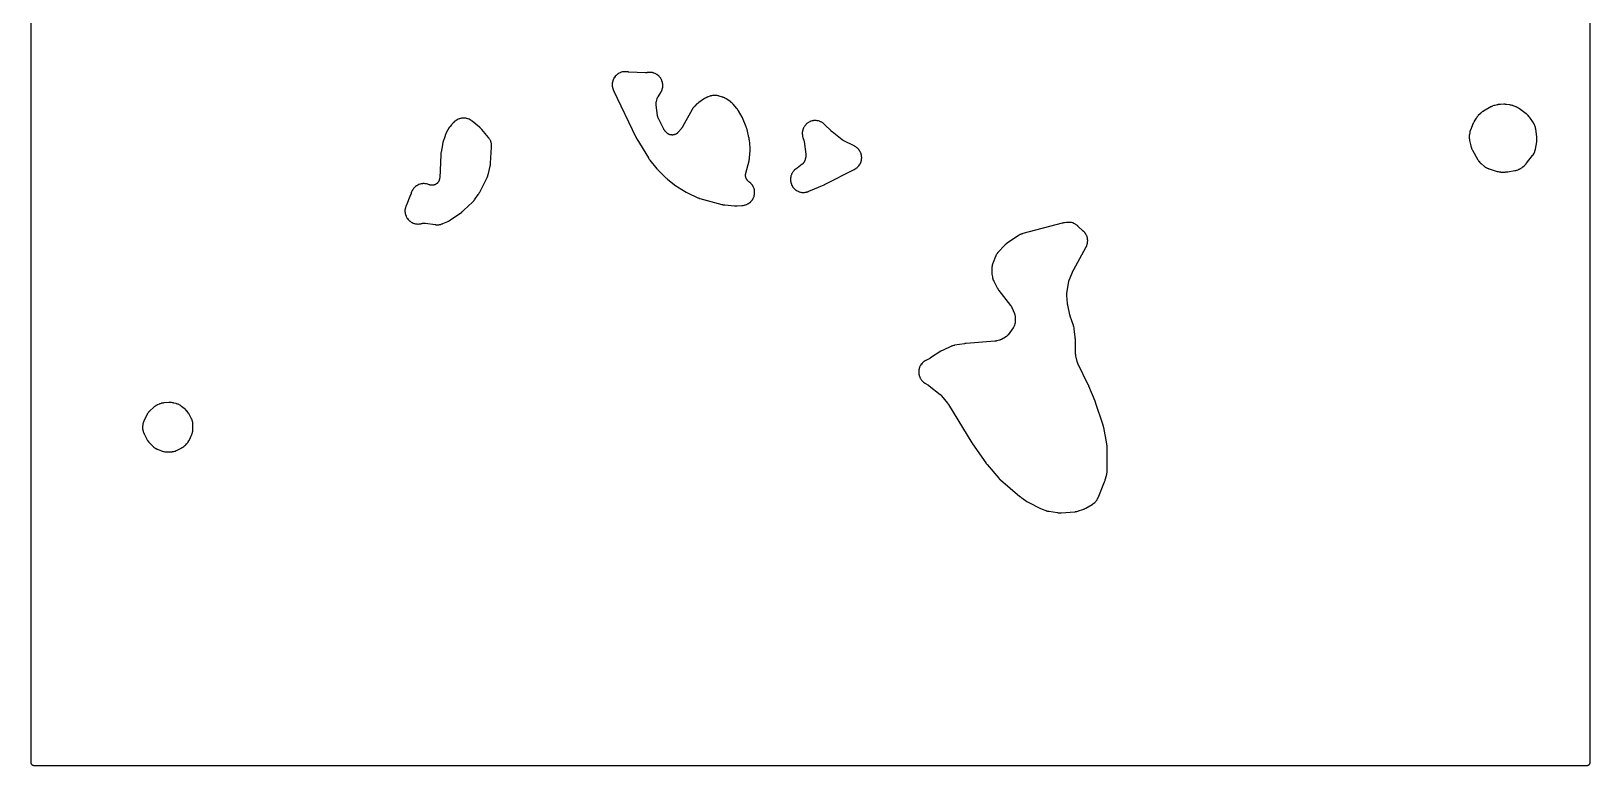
# Model space of a CAD drawing. Header units: millimetres. Extents: x 0 to 300, y 0 to 300.
# Drawn here: x -0.1 to 300, y -0.1 to 141.2 of the extents above; entities that cross this region are included whole.
import ezdxf

# ---------------------------------------------------------------- set-up
doc = ezdxf.new("R2010")
doc.units = ezdxf.units.MM
doc.layers.add('CUT', color=7, linetype='CONTINUOUS')

msp = doc.modelspace()

# ---------------------------------------------------------------- linework, layer by layer
at = {"layer": 'CUT'}
msp.add_lwpolyline([(300.012, 298.5625), (300.012, 1.4375), (300.012, 0.5522), (300.0084, 0.4788), (299.9998, 0.4206), (299.9855, 0.3635), (299.9657, 0.3082), (299.9405, 0.255), (299.9103, 0.2046), (299.8753, 0.1573), (299.8358, 0.1137), (299.7922, 0.0743), (299.745, 0.0392), (299.6945, 0.009), (299.6414, -0.0162), (299.586, -0.036), (299.5289, -0.0503), (299.4708, -0.0589), (299.3973, -0.0625), (298.512, -0.0625), (1.4375, -0.0625), (0.5522, -0.0625), (0.4788, -0.0589), (0.4206, -0.0503), (0.3635, -0.036), (0.3082, -0.0162), (0.255, 0.009), (0.2046, 0.0392), (0.1573, 0.0743), (0.1137, 0.1137), (0.0743, 0.1573), (0.0392, 0.2046), (0.009, 0.255), (-0.0162, 0.3082), (-0.036, 0.3635), (-0.0503, 0.4206), (-0.0589, 0.4788), (-0.0625, 0.5522), (-0.0625, 1.4375), (-0.0625, 298.5625)], dxfattribs=at)
for points in [[(111.8014, 130.962), (111.8016, 130.9028), (111.8114, 130.716), (111.8175, 130.6571), (111.8457, 130.4721), (111.8575, 130.4141), (111.9038, 130.2328), (111.9213, 130.1762), (111.9861, 129.9979), (111.9969, 129.9704), (112.0194, 129.9171), (112.0253, 129.9035), (112.0648, 129.8158), (112.071, 129.8024), (116.3788, 120.828), (116.3853, 120.8148), (116.4288, 120.7297), (116.4357, 120.7166), (116.4929, 120.6111), (116.5, 120.5982), (116.5476, 120.5153), (116.5551, 120.5027), (118.7778, 116.8414), (118.7887, 116.8242), (118.8609, 116.7138), (118.8723, 116.697), (118.9676, 116.5616), (118.9796, 116.5452), (119.0592, 116.4399), (119.0717, 116.4239), (120.4041, 114.7796), (120.4142, 114.7675), (120.4806, 114.6899), (120.491, 114.678), (120.5768, 114.5828), (120.5875, 114.5712), (120.6578, 114.4972), (120.6688, 114.4859), (122.1233, 113.0327), (122.1371, 113.0193), (122.2281, 112.934), (122.2423, 112.9211), (122.3598, 112.8179), (122.3744, 112.8054), (122.4707, 112.7261), (122.4857, 112.7142), (124.0449, 111.5115), (124.0572, 111.5022), (124.1376, 111.4434), (124.1501, 111.4345), (124.2529, 111.3633), (124.2657, 111.3547), (124.349, 111.3), (124.3619, 111.2918), (126.0228, 110.2625), (126.038, 110.2534), (126.1378, 110.1956), (126.1533, 110.1869), (126.2806, 110.1181), (126.2963, 110.1099), (126.3994, 110.058), (126.4153, 110.0503), (128.1716, 109.231), (128.1835, 109.2257), (128.2608, 109.1916), (128.2727, 109.1865), (128.3197, 109.1671), (128.3439, 109.1576), (128.5025, 109.0997), (128.5271, 109.0914), (128.5756, 109.076), (128.588, 109.0722), (128.6691, 109.0485), (128.6816, 109.045), (132.9177, 107.9038), (132.9315, 107.9002), (133.0213, 107.8783), (133.0351, 107.8751), (133.0894, 107.8632), (133.1173, 107.8578), (133.2995, 107.8268), (133.3276, 107.8227), (133.3828, 107.816), (133.3969, 107.8145), (133.4889, 107.8055), (133.503, 107.8043), (135.368, 107.6669), (135.3866, 107.6658), (135.5075, 107.6607), (135.5261, 107.6602), (135.678, 107.6584), (135.6966, 107.6585), (135.8176, 107.6609), (135.8362, 107.6615), (136.7833, 107.7095), (136.7979, 107.7104), (136.8931, 107.7176), (136.9077, 107.7189), (136.9647, 107.7246), (136.9939, 107.7282), (137.18, 107.756), (137.2375, 107.7676), (137.4175, 107.8128), (137.4737, 107.8299), (137.6484, 107.8926), (137.7026, 107.915), (137.8704, 107.9945), (137.9221, 108.0221), (138.0813, 108.1176), (138.1301, 108.1502), (138.2792, 108.2607), (138.3246, 108.2979), (138.4622, 108.4225), (138.5038, 108.464), (138.6285, 108.6014), (138.6658, 108.6468), (138.7765, 108.7957), (138.8092, 108.8445), (138.9048, 109.0035), (138.9326, 109.0553), (139.0122, 109.2229), (139.0348, 109.2771), (139.0977, 109.4517), (139.1148, 109.5079), (139.1603, 109.6878), (139.1719, 109.7454), (139.1996, 109.9289), (139.2055, 109.9873), (139.2152, 110.1726), (139.2154, 110.2313), (139.2068, 110.4167), (139.2013, 110.4752), (139.1747, 110.6589), (139.1634, 110.7165), (139.119, 110.8967), (139.1022, 110.9529), (139.0403, 111.1279), (139.0181, 111.1823), (138.9395, 111.3504), (138.912, 111.4023), (138.8173, 111.5619), (138.785, 111.6109), (138.6751, 111.7605), (138.6381, 111.8061), (138.5142, 111.9442), (138.4729, 111.986), (138.3361, 112.1113), (138.2909, 112.1488), (138.13, 112.2696), (138.1287, 112.2706), (138.0471, 112.3315), (137.9809, 112.386), (137.9393, 112.4237), (137.8791, 112.4837), (137.841, 112.5255), (137.7868, 112.5909), (137.7527, 112.6361), (137.7049, 112.7063), (137.6753, 112.7545), (137.6343, 112.8289), (137.6094, 112.8797), (137.5756, 112.9577), (137.5555, 113.0106), (137.5292, 113.0914), (137.5143, 113.1459), (137.4957, 113.2288), (137.486, 113.2846), (137.4753, 113.3689), (137.4709, 113.4253), (137.4682, 113.5102), (137.4691, 113.5667), (137.4745, 113.6515), (137.4807, 113.7078), (137.4941, 113.7917), (137.5099, 113.8679), (137.5195, 113.9093), (138.1367, 116.3057), (138.1399, 116.3187), (138.1598, 116.4039), (138.1627, 116.4171), (138.1735, 116.4685), (138.1785, 116.495), (138.2067, 116.6676), (138.2105, 116.6943), (138.2167, 116.7465), (138.2181, 116.7599), (138.2264, 116.847), (138.2275, 116.8604), (138.332, 118.2976), (138.3327, 118.3086), (138.3369, 118.3858), (138.3374, 118.3973), (138.3391, 118.4479), (138.3395, 118.4723), (138.3386, 118.6244), (138.338, 118.6479), (138.3362, 118.6886), (138.3356, 118.6996), (138.3308, 118.7759), (138.3299, 118.7882), (138.1994, 120.3377), (138.1984, 120.3486), (138.1907, 120.4238), (138.1895, 120.435), (138.1835, 120.4843), (138.1801, 120.508), (138.1563, 120.6551), (138.1522, 120.6777), (138.1443, 120.7168), (138.142, 120.7274), (138.1259, 120.8005), (138.1232, 120.8123), (137.7587, 122.3187), (137.7535, 122.3386), (137.7178, 122.4668), (137.712, 122.4865), (137.6617, 122.6458), (137.6552, 122.6652), (137.6108, 122.7908), (137.6037, 122.81), (137.0371, 124.2531), (137.033, 124.2633), (137.0036, 124.3345), (136.9991, 124.3451), (136.9789, 124.3914), (136.9687, 124.4135), (136.9024, 124.5499), (136.8917, 124.5708), (136.8726, 124.6066), (136.8673, 124.6163), (136.8301, 124.6828), (136.824, 124.6935), (136.1224, 125.8905), (136.1151, 125.9026), (136.067, 125.9804), (136.0595, 125.9923), (136.0295, 126.0384), (136.0136, 126.0616), (135.9067, 126.21), (135.8898, 126.2324), (135.8556, 126.2755), (135.8467, 126.2864), (135.7882, 126.3567), (135.779, 126.3674), (135.0544, 127.1971), (135.0426, 127.2102), (134.9648, 127.2941), (134.9527, 127.3069), (134.9045, 127.3559), (134.8791, 127.3803), (134.7094, 127.5338), (134.6826, 127.5567), (134.6291, 127.5997), (134.6152, 127.6105), (134.5238, 127.6796), (134.5096, 127.69), (133.8745, 128.1415), (133.8617, 128.1503), (133.7778, 128.2068), (133.7647, 128.2153), (133.7135, 128.2479), (133.6868, 128.2639), (133.5132, 128.3619), (133.4575, 128.3897), (133.2747, 128.4693), (133.2459, 128.4809), (133.189, 128.5022), (133.1744, 128.5075), (133.0788, 128.5405), (133.064, 128.5454), (132.3933, 128.7579), (132.379, 128.7622), (132.2858, 128.7892), (132.2715, 128.7932), (132.2151, 128.808), (132.1861, 128.8149), (131.9989, 128.8542), (131.9399, 128.8636), (131.7524, 128.8839), (131.6928, 128.8874), (131.5015, 128.8889), (131.4717, 128.8884), (131.4135, 128.886), (131.3986, 128.8852), (131.3018, 128.8788), (131.2869, 128.8776), (131.2821, 128.8772), (131.2696, 128.8759), (131.1884, 128.8667), (131.1759, 128.8652), (131.1272, 128.8587), (131.1024, 128.8548), (130.9437, 128.8268), (130.8946, 128.8159), (130.7388, 128.7747), (130.7146, 128.7677), (130.6677, 128.7532), (130.6557, 128.7493), (130.5782, 128.7235), (130.5663, 128.7194), (130.2452, 128.6048), (130.2333, 128.6004), (130.1563, 128.5711), (130.1445, 128.5665), (130.0986, 128.5479), (130.0753, 128.5379), (129.9274, 128.4706), (129.8822, 128.4476), (129.7405, 128.3681), (129.7187, 128.3552), (129.6766, 128.3291), (129.6659, 128.3224), (129.5967, 128.2776), (129.5862, 128.2706), (128.4705, 127.5135), (128.4598, 127.5061), (128.3909, 127.4571), (128.3804, 127.4495), (128.3396, 127.4192), (128.3191, 127.4032), (128.188, 127.2965), (128.1681, 127.2797), (128.1301, 127.2459), (128.1205, 127.2372), (128.0585, 127.1797), (128.0491, 127.1708), (127.693, 126.8257), (127.6826, 126.8154), (127.616, 126.7477), (127.6059, 126.7371), (127.5669, 126.6955), (127.5474, 126.6736), (127.4262, 126.5308), (127.3906, 126.4844), (127.2838, 126.3305), (127.2678, 126.306), (127.2375, 126.2576), (127.23, 126.2451), (127.1817, 126.1633), (127.1744, 126.1506), (125.3084, 122.8052), (125.3035, 122.7965), (125.2953, 122.7822), (125.2748, 122.7482), (125.2388, 122.6913), (125.2225, 122.6664), (125.2207, 122.6638), (125.2036, 122.6395), (125.164, 122.5851), (125.1399, 122.5536), (125.1295, 122.5407), (125.1233, 122.533), (124.5685, 121.8542), (124.5623, 121.8468), (124.5568, 121.8402), (124.5202, 121.799), (124.4652, 121.7409), (124.3997, 121.6782), (124.3541, 121.6388), (124.2826, 121.583), (124.2171, 121.5371), (124.1711, 121.5068), (124.1638, 121.5023), (124.1555, 121.4973), (124.1335, 121.4841), (124.0963, 121.463), (124.0273, 121.426), (123.9501, 121.3892), (123.8976, 121.3671), (123.8172, 121.3378), (123.7628, 121.3208), (123.6801, 121.2993), (123.6243, 121.2876), (123.5399, 121.274), (123.4833, 121.2676), (123.398, 121.2621), (123.341, 121.2611), (123.2555, 121.2637), (123.1988, 121.2682), (123.1139, 121.2789), (123.0578, 121.2887), (122.9743, 121.3074), (122.9194, 121.3225), (122.8381, 121.3491), (122.7849, 121.3693), (122.7065, 121.4035), (122.6554, 121.4287), (122.5806, 121.4701), (122.5322, 121.5001), (122.4616, 121.5484), (122.4162, 121.5828), (122.3506, 121.6377), (122.2929, 121.6907), (122.2621, 121.7204), (122.0487, 121.9363), (122.0405, 121.9447), (122.027, 121.9588), (121.9952, 121.9936), (121.9548, 122.0402), (121.9038, 122.1048), (121.8556, 122.1719), (121.8107, 122.241), (121.7795, 122.2941), (121.7567, 122.3354), (121.7477, 122.3527), (121.7423, 122.3632), (120.6973, 124.4432), (120.6918, 124.4545), (120.6826, 124.4733), (120.6619, 124.5193), (120.6365, 124.5802), (120.6065, 124.6632), (120.5806, 124.7477), (120.5589, 124.8333), (120.5459, 124.8979), (120.5373, 124.9476), (120.5343, 124.9683), (120.5326, 124.9808), (120.2594, 127.0831), (120.258, 127.0945), (120.2561, 127.1106), (120.2516, 127.1623), (120.2474, 127.233), (120.2463, 127.3137), (120.2479, 127.3674), (120.2541, 127.4478), (120.2605, 127.5012), (120.2738, 127.5807), (120.2886, 127.65), (120.3009, 127.7004), (120.3052, 127.7161), (120.3083, 127.7272), (120.4449, 128.201), (120.4479, 128.2111), (120.4529, 128.2277), (120.4659, 128.2676), (120.4842, 128.3193), (120.5113, 128.3874), (120.5414, 128.4545), (120.574, 128.5202), (120.6004, 128.5683), (120.6214, 128.6045), (120.6304, 128.6194), (120.636, 128.6283), (121.1342, 129.4229), (121.142, 129.4355), (121.191, 129.5183), (121.1984, 129.5311), (121.2267, 129.5815), (121.2405, 129.6077), (121.3249, 129.7775), (121.3486, 129.8317), (121.415, 130.0066), (121.4333, 130.0629), (121.4821, 130.2435), (121.4947, 130.3013), (121.5255, 130.4859), (121.5324, 130.5446), (121.5449, 130.7313), (121.5459, 130.7905), (121.5399, 130.9775), (121.5351, 131.0364), (121.5107, 131.2219), (121.5002, 131.2802), (121.4576, 131.4623), (121.4414, 131.5192), (121.3811, 131.6963), (121.3593, 131.7514), (121.2819, 131.9217), (121.2548, 131.9743), (121.161, 132.1361), (121.1288, 132.1858), (121.0195, 132.3376), (120.9826, 132.3839), (120.8589, 132.5242), (120.8176, 132.5666), (120.6807, 132.6941), (120.6354, 132.7322), (120.4866, 132.8456), (120.4378, 132.8791), (120.2785, 132.9772), (120.2267, 133.0057), (120.0585, 133.0877), (120.0041, 133.111), (119.8287, 133.176), (119.7723, 133.1938), (119.5913, 133.2412), (119.5334, 133.2533), (119.3486, 133.2827), (119.2898, 133.2891), (119.103, 133.3001), (119.0438, 133.3006), (118.8543, 133.2931), (118.8248, 133.2912), (118.7672, 133.286), (118.7525, 133.2845), (118.6569, 133.2736), (118.6423, 133.2717), (118.5169, 133.2543), (118.5068, 133.2529), (118.4899, 133.2508), (118.4493, 133.2465), (118.3803, 133.2409), (118.3497, 133.2389), (118.3465, 133.2387), (118.3158, 133.2378), (118.2466, 133.2369), (118.2058, 133.2372), (118.1888, 133.2378), (118.1786, 133.2381), (114.9791, 133.3764), (114.9668, 133.377), (114.9463, 133.3782), (114.8971, 133.3823), (114.814, 133.3916), (114.7773, 133.3965), (114.7406, 133.4022), (114.7259, 133.4043), (114.6305, 133.4166), (114.6158, 133.4183), (114.5583, 133.4243), (114.5288, 133.4266), (114.3393, 133.4369), (114.2801, 133.4372), (114.0932, 133.4288), (114.0343, 133.4233), (113.8491, 133.3966), (113.791, 133.3853), (113.6093, 133.3405), (113.5526, 133.3235), (113.3762, 133.261), (113.3214, 133.2385), (113.1521, 133.1589), (113.0998, 133.1311), (112.9391, 133.0352), (112.8898, 133.0024), (112.7394, 132.8912), (112.6936, 132.8537), (112.5548, 132.7282), (112.5129, 132.6863), (112.3872, 132.5477), (112.3496, 132.502), (112.2381, 132.3517), (112.2053, 132.3025), (112.1092, 132.1419), (112.0813, 132.0897), (112.0015, 131.9204), (111.9789, 131.8657), (111.9161, 131.6894), (111.8991, 131.6327), (111.854, 131.4511), (111.8426, 131.3931), (111.8156, 131.2079), (111.81, 131.149)], [(276.7852, 120.9365), (276.7839, 120.8774), (276.7889, 120.6907), (276.7934, 120.6318), (276.8171, 120.4439), (276.8215, 120.4147), (276.8316, 120.3579), (276.8343, 120.3434), (276.8533, 120.2493), (276.8564, 120.2348), (277.104, 119.1483), (277.1074, 119.1342), (277.1305, 119.0428), (277.1342, 119.0288), (277.1495, 118.9742), (277.158, 118.9465), (277.2166, 118.77), (277.2375, 118.7159), (277.3129, 118.546), (277.3253, 118.5198), (277.3507, 118.4692), (277.3574, 118.4563), (277.4017, 118.3731), (277.4087, 118.3604), (278.4555, 116.5069), (278.4627, 116.4946), (278.5102, 116.415), (278.5176, 116.4028), (278.5473, 116.3556), (278.5631, 116.3318), (278.6678, 116.1819), (278.7026, 116.1367), (278.8194, 115.9992), (278.8584, 115.9575), (278.9895, 115.8301), (279.0105, 115.8107), (279.0522, 115.7738), (279.063, 115.7644), (279.134, 115.7047), (279.145, 115.6956), (279.7265, 115.229), (279.7377, 115.2203), (279.8109, 115.1643), (279.8223, 115.1559), (279.8671, 115.1233), (279.8904, 115.1071), (280.0423, 115.0073), (280.0911, 114.9784), (280.2495, 114.8945), (280.3008, 114.8704), (280.4688, 114.8008), (280.4952, 114.7906), (280.5473, 114.7719), (280.5607, 114.7672), (280.6482, 114.7381), (280.6617, 114.7338), (282.1645, 114.2722), (282.1789, 114.268), (282.2727, 114.2417), (282.2871, 114.2379), (282.3439, 114.2235), (282.3731, 114.2169), (282.5614, 114.1791), (282.6207, 114.1702), (282.8118, 114.1514), (282.8417, 114.1492), (282.9001, 114.1464), (282.9151, 114.1459), (283.0125, 114.1436), (283.0275, 114.1434), (283.7317, 114.1447), (283.7441, 114.1448), (283.825, 114.1467), (283.8374, 114.1471), (283.886, 114.1492), (283.9109, 114.1508), (284.072, 114.1644), (284.0967, 114.1671), (284.145, 114.1732), (284.1573, 114.1749), (284.2373, 114.1867), (284.2496, 114.1887), (285.5852, 114.4147), (285.5991, 114.4173), (285.6894, 114.4347), (285.7033, 114.4376), (285.7573, 114.4494), (285.7848, 114.4561), (285.96, 114.5031), (286.0139, 114.5203), (286.1838, 114.5836), (286.2101, 114.5941), (286.261, 114.6158), (286.2739, 114.6215), (286.3576, 114.6596), (286.3704, 114.6656), (286.4859, 114.7215), (286.4976, 114.7273), (286.5729, 114.7657), (286.5844, 114.7718), (286.6291, 114.7959), (286.6518, 114.8087), (286.795, 114.8941), (286.8385, 114.9226), (286.9738, 115.02), (286.9945, 115.0357), (287.0344, 115.0672), (287.0446, 115.0753), (287.1098, 115.1291), (287.1198, 115.1374), (287.427, 115.402), (287.4378, 115.4115), (287.5076, 115.4746), (287.5182, 115.4844), (287.5592, 115.5233), (287.5797, 115.5437), (287.7097, 115.6795), (287.7292, 115.7009), (287.7662, 115.7436), (287.7756, 115.7546), (287.8355, 115.827), (287.8446, 115.8383), (288.9964, 117.301), (289.0054, 117.3128), (289.0633, 117.3901), (289.072, 117.4021), (289.1057, 117.4495), (289.1223, 117.4741), (289.2247, 117.6347), (289.2542, 117.6864), (289.3391, 117.854), (289.3633, 117.9083), (289.4312, 118.0835), (289.4499, 118.1399), (289.5008, 118.3235), (289.5081, 118.3524), (289.5208, 118.409), (289.5239, 118.4235), (289.5427, 118.5183), (289.5454, 118.5329), (289.7955, 119.9768), (289.7979, 119.9919), (289.8124, 120.0907), (289.8145, 120.106), (289.8217, 120.1655), (289.8246, 120.1961), (289.8382, 120.3926), (289.8393, 120.454), (289.8327, 120.6508), (289.8309, 120.6815), (289.8258, 120.7413), (289.8243, 120.7566), (289.8133, 120.8558), (289.8114, 120.8711), (289.599, 122.4249), (289.597, 122.4388), (289.5826, 122.5283), (289.5802, 122.5421), (289.5703, 122.5957), (289.5646, 122.623), (289.524, 122.7973), (289.5088, 122.851), (289.453, 123.0185), (289.4329, 123.0705), (289.3617, 123.232), (289.3368, 123.282), (289.2498, 123.4384), (289.2356, 123.4624), (289.2069, 123.5088), (289.1994, 123.5206), (289.1498, 123.5965), (289.1421, 123.6081), (288.4337, 124.6409), (288.4243, 124.6543), (288.3619, 124.7402), (288.3521, 124.7533), (288.3132, 124.8038), (288.2926, 124.8292), (288.1561, 124.9879), (288.1108, 125.0351), (287.9579, 125.1781), (287.9334, 125.1997), (287.8845, 125.2407), (287.8718, 125.251), (287.7886, 125.3169), (287.7756, 125.3269), (286.4616, 126.3109), (286.4503, 126.3191), (286.3764, 126.3719), (286.3649, 126.3798), (286.3197, 126.4105), (286.2962, 126.4256), (286.1434, 126.5192), (286.0945, 126.5462), (285.9336, 126.6251), (285.9083, 126.6368), (285.8582, 126.6586), (285.8453, 126.664), (285.7612, 126.6983), (285.7481, 126.7034), (285.2919, 126.8768), (285.2759, 126.8826), (285.1716, 126.9189), (285.1555, 126.9242), (285.0922, 126.9442), (285.0596, 126.9536), (284.8457, 127.0082), (284.8126, 127.0156), (284.7475, 127.0284), (284.7308, 127.0314), (284.6218, 127.0495), (284.605, 127.0521), (283.9809, 127.1378), (283.9697, 127.1393), (283.8915, 127.1485), (283.8799, 127.1498), (283.8285, 127.1549), (283.8037, 127.1568), (283.6489, 127.1656), (283.625, 127.1665), (283.5835, 127.1672), (283.5722, 127.1672), (283.4943, 127.1671), (283.4818, 127.1669), (282.8187, 127.1518), (282.8028, 127.1512), (282.7005, 127.1462), (282.6848, 127.1452), (282.6233, 127.1405), (282.592, 127.1373), (282.3887, 127.1111), (282.3575, 127.1063), (282.2969, 127.0952), (282.2815, 127.0921), (282.1811, 127.0711), (282.1657, 127.0676), (281.7178, 126.9611), (281.7041, 126.9577), (281.6156, 126.9345), (281.6021, 126.9307), (281.5492, 126.9155), (281.5224, 126.9071), (281.3515, 126.8491), (281.2991, 126.8286), (281.1345, 126.7548), (281.1091, 126.7427), (281.06, 126.7179), (281.0475, 126.7114), (280.9669, 126.6682), (280.9546, 126.6615), (279.543, 125.8628), (279.5306, 125.8556), (279.4507, 125.8078), (279.4384, 125.8003), (279.3911, 125.7704), (279.3673, 125.7546), (279.2168, 125.6493), (279.1715, 125.6143), (279.0317, 125.4951), (279.0104, 125.476), (278.9696, 125.4378), (278.9592, 125.4278), (278.8929, 125.3625), (278.8828, 125.3523), (278.5366, 124.9948), (278.5259, 124.9835), (278.4575, 124.9091), (278.4471, 124.8975), (278.4072, 124.8518), (278.3874, 124.8278), (278.2626, 124.669), (278.2441, 124.644), (278.2091, 124.5944), (278.2003, 124.5816), (278.1443, 124.4975), (278.1358, 124.4845), (277.7644, 123.8947), (277.7576, 123.8837), (277.7145, 123.8118), (277.708, 123.8007), (277.683, 123.757), (277.6707, 123.7343), (277.5939, 123.5854), (277.5826, 123.5623), (277.5615, 123.5165), (277.5562, 123.5048), (277.5227, 123.428), (277.5176, 123.4161), (277.0761, 122.3424), (277.0701, 122.327), (277.032, 122.2268), (277.0264, 122.2113), (277.0052, 122.1504), (276.9952, 122.119), (276.936, 121.913), (276.9277, 121.881), (276.9133, 121.8182), (276.9099, 121.8021), (276.8888, 121.6969), (276.8858, 121.6807), (276.8267, 121.3363), (276.8244, 121.3217), (276.8105, 121.2267), (276.8085, 121.2121), (276.8015, 121.1548), (276.7987, 121.1254)], [(71.901, 106.5772), (71.9031, 106.5194), (71.9184, 106.3373), (71.926, 106.28), (71.9588, 106.1003), (71.9719, 106.044), (72.0218, 105.8682), (72.0403, 105.8134), (72.1069, 105.6433), (72.1305, 105.5905), (72.2132, 105.4276), (72.2418, 105.3773), (72.3397, 105.2231), (72.373, 105.1759), (72.4854, 105.0317), (72.5231, 104.9879), (72.6488, 104.8553), (72.6905, 104.8153), (72.8284, 104.6954), (72.8737, 104.6596), (73.0225, 104.5535), (73.0711, 104.5222), (73.2294, 104.4309), (73.2808, 104.4045), (73.4471, 104.3289), (73.5008, 104.3075), (73.6737, 104.2482), (73.7292, 104.2321), (73.9069, 104.1897), (73.9637, 104.1791), (74.1447, 104.154), (74.2023, 104.1488), (74.3849, 104.1413), (74.4427, 104.1416), (74.6251, 104.1517), (74.6826, 104.1577), (74.8658, 104.1856), (74.8942, 104.1906), (74.9495, 104.2018), (74.9637, 104.2049), (75.0553, 104.2257), (75.0693, 104.2291), (75.2181, 104.2667), (75.2288, 104.2693), (75.2382, 104.2716), (75.2994, 104.2841), (75.3889, 104.2991), (75.4912, 104.3102), (75.5595, 104.3138), (75.6624, 104.3132), (75.7529, 104.3075), (75.8151, 104.3014), (75.8247, 104.3002), (75.8356, 104.2987), (77.7394, 104.0219), (77.7532, 104.0201), (77.8432, 104.0091), (77.857, 104.0076), (77.9112, 104.0023), (77.939, 104.0002), (78.1174, 103.991), (78.1732, 103.9907), (78.3492, 103.9981), (78.4048, 104.003), (78.5794, 104.0266), (78.6342, 104.0366), (78.8059, 104.0763), (78.8596, 104.0914), (79.0292, 104.1476), (79.0554, 104.157), (79.1062, 104.1766), (79.1192, 104.1817), (79.203, 104.2161), (79.2158, 104.2216), (80.1273, 104.6212), (80.141, 104.6274), (80.2294, 104.6689), (80.2429, 104.6754), (80.2954, 104.7016), (80.3219, 104.7157), (80.4919, 104.8115), (80.5177, 104.8269), (80.5673, 104.8583), (80.5799, 104.8665), (80.6611, 104.9206), (80.6735, 104.9291), (82.8338, 106.4504), (82.8512, 106.463), (82.9623, 106.5474), (82.9792, 106.5607), (83.1147, 106.6714), (83.1311, 106.6853), (83.2359, 106.7774), (83.2517, 106.7919), (84.89, 108.3385), (84.9, 108.3483), (84.9646, 108.4122), (84.9745, 108.4221), (85.0124, 108.4614), (85.0313, 108.482), (85.1513, 108.6185), (85.1692, 108.6399), (85.2033, 108.6826), (85.2119, 108.6936), (85.267, 108.7659), (85.2754, 108.7772), (86.0238, 109.8087), (86.0308, 109.8185), (86.0756, 109.883), (86.0824, 109.893), (86.1086, 109.9323), (86.1215, 109.9527), (86.2032, 110.0868), (86.2154, 110.1077), (86.2383, 110.149), (86.2441, 110.1596), (86.2808, 110.229), (86.2863, 110.2398), (87.6614, 112.9702), (87.6688, 112.9853), (87.7153, 113.0845), (87.7222, 113.0998), (87.7484, 113.1601), (87.761, 113.1914), (87.8369, 113.3966), (87.8477, 113.4286), (87.867, 113.4914), (87.8717, 113.5076), (87.9009, 113.6131), (87.9052, 113.6294), (88.3123, 115.2796), (88.3154, 115.293), (88.3349, 115.3806), (88.3377, 115.3941), (88.3482, 115.447), (88.353, 115.4742), (88.3797, 115.6515), (88.3832, 115.6789), (88.3888, 115.7325), (88.3901, 115.7463), (88.3973, 115.8357), (88.3983, 115.8495), (88.5769, 118.936), (88.5775, 118.9499), (88.5807, 119.0406), (88.581, 119.0545), (88.5816, 119.1091), (88.5813, 119.137), (88.575, 119.3158), (88.5704, 119.3714), (88.5478, 119.5464), (88.5381, 119.6014), (88.4994, 119.7735), (88.4846, 119.8274), (88.43, 119.9952), (88.4103, 120.0474), (88.3404, 120.2094), (88.3159, 120.2596), (88.2312, 120.4144), (88.2022, 120.4621), (88.1021, 120.6104), (88.086, 120.6331), (88.0534, 120.6769), (88.045, 120.688), (87.9891, 120.7594), (87.9804, 120.7703), (86.7198, 122.3083), (86.7101, 122.3198), (86.6463, 122.3938), (86.6364, 122.405), (86.597, 122.4485), (86.5762, 122.4702), (86.438, 122.6081), (86.4162, 122.6287), (86.3727, 122.668), (86.3614, 122.6779), (86.2873, 122.7415), (86.2757, 122.7511), (84.828, 123.9311), (84.8166, 123.9402), (84.7413, 123.9986), (84.7296, 124.0074), (84.6835, 124.0413), (84.6595, 124.0581), (84.5031, 124.162), (84.4527, 124.192), (84.2891, 124.279), (84.2361, 124.3039), (84.0648, 124.3745), (84.0096, 124.3941), (83.8323, 124.4476), (83.7754, 124.4618), (83.5937, 124.4977), (83.5358, 124.5063), (83.3514, 124.5244), (83.2929, 124.5272), (83.1076, 124.5272), (83.0491, 124.5244), (82.8647, 124.5063), (82.8068, 124.4977), (82.625, 124.4618), (82.5682, 124.4476), (82.3908, 124.3941), (82.3356, 124.3744), (82.1644, 124.3039), (82.1113, 124.2789), (81.9478, 124.192), (81.8974, 124.162), (81.741, 124.0581), (81.717, 124.0413), (81.6709, 124.0073), (81.6592, 123.9985), (81.5839, 123.9402), (81.5725, 123.931), (81.3675, 123.7639), (81.3553, 123.7538), (81.2771, 123.6865), (81.2652, 123.676), (81.2193, 123.6343), (81.1964, 123.6124), (81.0512, 123.466), (81.0295, 123.4429), (80.9882, 123.3966), (80.9778, 123.3846), (80.9112, 123.3058), (80.9012, 123.2936), (80.5117, 122.8073), (80.5019, 122.7946), (80.4389, 122.7115), (80.4294, 122.6986), (80.3929, 122.6477), (80.3749, 122.6211), (80.2627, 122.4455), (80.2462, 122.418), (80.2154, 122.3635), (80.2076, 122.3494), (80.1588, 122.2573), (80.1514, 122.243), (79.7962, 121.5285), (79.7916, 121.5189), (79.7597, 121.4519), (79.7551, 121.4419), (79.735, 121.3976), (79.7258, 121.376), (79.6707, 121.2407), (79.6626, 121.2196), (79.6493, 121.1828), (79.6457, 121.1728), (79.6219, 121.1034), (79.6182, 121.0922), (79.2193, 119.8511), (79.2135, 119.8322), (79.1783, 119.7089), (79.1732, 119.6898), (79.1342, 119.5337), (79.1297, 119.5145), (79.1027, 119.3891), (79.0989, 119.3698), (78.8454, 117.9716), (78.8422, 117.9518), (78.8232, 117.8226), (78.8206, 117.8026), (78.8022, 117.6399), (78.8003, 117.6198), (78.79, 117.4897), (78.7888, 117.4696), (78.5878, 113.0415), (78.5848, 112.998), (78.5773, 112.9185), (78.565, 112.8322), (78.554, 112.7753), (78.5333, 112.6906), (78.5169, 112.6349), (78.4881, 112.5527), (78.4664, 112.4989), (78.4298, 112.4197), (78.4029, 112.3683), (78.3589, 112.2931), (78.3271, 112.2445), (78.276, 112.1739), (78.2397, 112.1286), (78.182, 112.0633), (78.1415, 112.0217), (78.0778, 111.9623), (78.0335, 111.9248), (77.9643, 111.8718), (77.9165, 111.8388), (77.8425, 111.7928), (77.7918, 111.7646), (77.7137, 111.7259), (77.6605, 111.7027), (77.579, 111.6718), (77.5238, 111.6539), (77.4397, 111.631), (77.383, 111.6185), (77.2971, 111.6038), (77.2395, 111.5969), (77.1525, 111.5906), (77.0945, 111.5892), (77.0074, 111.5914), (76.9495, 111.5957), (76.863, 111.6063), (76.8058, 111.6161), (76.7207, 111.635), (76.6648, 111.6504), (76.5819, 111.6774), (76.5368, 111.6946), (76.5347, 111.6954), (76.3056, 111.7818), (76.25, 111.7997), (76.0672, 111.8489), (76.0088, 111.8616), (75.8223, 111.8923), (75.7629, 111.8991), (75.5744, 111.9111), (75.5146, 111.912), (75.3258, 111.9052), (75.2662, 111.9001), (75.079, 111.8746), (75.0203, 111.8636), (74.8365, 111.8195), (74.7792, 111.8027), (74.6007, 111.7406), (74.5453, 111.7182), (74.3739, 111.6387), (74.321, 111.6108), (74.1584, 111.5146), (74.1085, 111.4817), (73.9563, 111.3698), (73.9099, 111.332), (73.7696, 111.2056), (73.7272, 111.1634), (73.6001, 111.0236), (73.5622, 110.9774), (73.4496, 110.8256), (73.4165, 110.7759), (73.3196, 110.6136), (73.2915, 110.5609), (73.2113, 110.3898), (73.1886, 110.3345), (73.1249, 110.1538), (73.1157, 110.1254), (73.0864, 110.0269), (73.0847, 110.0211), (73.0796, 110.0035), (73.0782, 109.9985), (73.0738, 109.9835), (73.0719, 109.9771), (73.0595, 109.9359), (73.0485, 109.9019), (73.0223, 109.8259), (73.0057, 109.7814), (72.9983, 109.7631), (72.9937, 109.7521), (72.1158, 107.6629), (72.1103, 107.6495), (72.076, 107.562), (72.0709, 107.5485), (72.0516, 107.4955), (72.0423, 107.4681), (71.9873, 107.2912), (71.9728, 107.2352), (71.9356, 107.0563), (71.9266, 106.9992), (71.9068, 106.8176), (71.9033, 106.7599)], [(146.1184, 112.7446), (146.1182, 112.6866), (146.1264, 112.5034), (146.1318, 112.4456), (146.1577, 112.2641), (146.1686, 112.2072), (146.2118, 112.029), (146.2282, 111.9733), (146.2885, 111.8002), (146.3102, 111.7464), (146.3869, 111.5798), (146.4137, 111.5284), (146.5061, 111.37), (146.5377, 111.3214), (146.645, 111.1727), (146.6811, 111.1273), (146.8023, 110.9897), (146.8426, 110.948), (146.9765, 110.8227), (147.0207, 110.7852), (147.166, 110.6734), (147.2137, 110.6403), (147.3691, 110.543), (147.4197, 110.5147), (147.5838, 110.4329), (147.6369, 110.4095), (147.8082, 110.344), (147.8633, 110.3259), (148.0401, 110.2772), (148.0966, 110.2645), (148.2773, 110.233), (148.3349, 110.2259), (148.5177, 110.212), (148.5757, 110.2105), (148.759, 110.2143), (148.8169, 110.2184), (148.9989, 110.2399), (149.0561, 110.2495), (149.2353, 110.2886), (149.2913, 110.3036), (149.4683, 110.3606), (149.4957, 110.3701), (149.5487, 110.39), (149.5622, 110.3953), (149.6496, 110.4306), (149.663, 110.4362), (152.5817, 111.6977), (152.5894, 111.7011), (152.6428, 111.7251), (152.651, 111.7288), (152.7172, 111.7597), (152.7252, 111.7636), (152.7771, 111.7888), (152.7856, 111.793), (158.4053, 114.6306), (158.4182, 114.6373), (158.501, 114.6816), (158.5137, 114.6886), (158.5628, 114.7165), (158.5876, 114.7314), (158.7443, 114.8305), (158.7916, 114.8637), (158.936, 114.9759), (158.98, 115.0135), (159.1129, 115.1391), (159.153, 115.1808), (159.2732, 115.3186), (159.3091, 115.3639), (159.4155, 115.5126), (159.4468, 115.5612), (159.5384, 115.7195), (159.5649, 115.7709), (159.6409, 115.9373), (159.6623, 115.991), (159.7219, 116.1639), (159.738, 116.2194), (159.7807, 116.3972), (159.7914, 116.454), (159.8167, 116.6351), (159.822, 116.6927), (159.8297, 116.8754), (159.8294, 116.9333), (159.8195, 117.1158), (159.8136, 117.1734), (159.7862, 117.3542), (159.7748, 117.4109), (159.7301, 117.5882), (159.7133, 117.6435), (159.6518, 117.8157), (159.6297, 117.8692), (159.5519, 118.0346), (159.5247, 118.0857), (159.4313, 118.2429), (159.3994, 118.2912), (159.2913, 118.4386), (159.2549, 118.4836), (159.1331, 118.62), (159.0925, 118.6612), (158.9582, 118.7852), (158.9138, 118.8223), (158.7681, 118.9328), (158.7204, 118.9655), (158.5626, 119.0628), (158.5376, 119.0774), (158.4882, 119.1047), (158.4754, 119.1115), (158.3921, 119.155), (158.3792, 119.1615), (156.3789, 120.1427), (156.368, 120.1482), (156.35, 120.1573), (156.3074, 120.1804), (156.2362, 120.2214), (156.2051, 120.2403), (156.2019, 120.2423), (156.1716, 120.2623), (156.104, 120.309), (156.0648, 120.3376), (156.0489, 120.35), (156.0393, 120.3574), (154.1346, 121.8717), (154.1251, 121.8793), (154.1031, 121.8973), (154.0938, 121.9051), (154.0824, 121.9147), (154.0731, 121.9226), (154.0516, 121.9411), (154.0424, 121.9492), (154.0263, 121.9635), (154.0172, 121.9716), (153.9962, 121.9908), (153.9873, 121.9991), (153.9764, 122.0092), (153.9676, 122.0176), (153.9471, 122.0373), (153.9384, 122.0458), (152.6889, 123.2818), (152.6785, 123.2919), (152.6099, 123.3565), (152.5992, 123.3664), (152.5571, 123.4042), (152.5351, 123.423), (152.391, 123.5403), (152.3443, 123.5747), (152.1916, 123.6762), (152.1419, 123.7059), (151.9801, 123.7922), (151.9277, 123.817), (151.7584, 123.8872), (151.7039, 123.9068), (151.5286, 123.9604), (151.4724, 123.9746), (151.2928, 124.0111), (151.2355, 124.0198), (151.0532, 124.0387), (150.9953, 124.0419), (150.812, 124.0431), (150.7541, 124.0407), (150.5715, 124.0243), (150.5141, 124.0163), (150.334, 123.9823), (150.2776, 123.9688), (150.1016, 123.9175), (150.0468, 123.8987), (149.8766, 123.8307), (149.8239, 123.8066), (149.661, 123.7225), (149.6109, 123.6935), (149.4569, 123.5941), (149.4097, 123.5603), (149.2661, 123.4465), (149.2224, 123.4084), (149.0904, 123.2812), (149.0506, 123.239), (148.9315, 123.0997), (148.896, 123.0539), (148.7908, 122.9038), (148.7599, 122.8547), (148.6698, 122.6952), (148.6437, 122.6434), (148.5694, 122.4758), (148.5485, 122.4218), (148.4907, 122.2478), (148.475, 122.192), (148.4343, 122.0133), (148.4241, 121.9562), (148.4008, 121.7744), (148.3962, 121.7166), (148.3905, 121.5334), (148.3916, 121.4755), (148.4036, 121.2926), (148.4102, 121.235), (148.4398, 121.0541), (148.4519, 120.9974), (148.4995, 120.8178), (148.5076, 120.79), (148.5248, 120.736), (148.5293, 120.7222), (148.56, 120.6331), (148.5649, 120.6195), (148.6405, 120.4159), (148.6448, 120.4042), (148.6517, 120.3848), (148.667, 120.3376), (148.6908, 120.2569), (148.7006, 120.221), (148.7015, 120.2172), (148.7098, 120.1809), (148.7268, 120.0986), (148.7356, 120.0497), (148.7386, 120.0293), (148.7404, 120.017), (149.0701, 117.5887), (149.0716, 117.5764), (149.0741, 117.5561), (149.0787, 117.5069), (149.083, 117.4425), (149.0846, 117.3561), (149.082, 117.2695), (149.0753, 117.1834), (149.0672, 117.1193), (149.0597, 117.0705), (149.056, 117.0503), (149.0537, 117.0382), (148.965, 116.5873), (148.9547, 116.5417), (148.9339, 116.4587), (148.9065, 116.3695), (148.8851, 116.3111), (148.8486, 116.2252), (148.8214, 116.1693), (148.7761, 116.0876), (148.7432, 116.0349), (148.6897, 115.9583), (148.6516, 115.9093), (148.5904, 115.8387), (148.5474, 115.7938), (148.4793, 115.7299), (148.4139, 115.6747), (148.3775, 115.6455), (147.4127, 114.9126), (147.4039, 114.906), (147.3833, 114.8907), (147.3744, 114.8842), (147.3675, 114.8792), (147.3539, 114.8696), (147.322, 114.8474), (147.3082, 114.8381), (147.2931, 114.828), (147.2873, 114.8241), (147.2064, 114.7687), (147.1827, 114.7516), (147.0346, 114.6394), (146.9901, 114.6022), (146.8554, 114.4779), (146.8147, 114.4365), (146.6926, 114.2997), (146.6561, 114.2547), (146.5477, 114.1067), (146.5158, 114.0583), (146.4222, 113.9006), (146.3951, 113.8494), (146.3172, 113.6834), (146.2951, 113.6297), (146.2336, 113.457), (146.2168, 113.4015), (146.1723, 113.2236), (146.1609, 113.1667), (146.1337, 112.9854), (146.1279, 112.9277)], [(170.8085, 75.6465), (170.8098, 75.5887), (170.8229, 75.4062), (170.8298, 75.3488), (170.8604, 75.1685), (170.8728, 75.1119), (170.9206, 74.9354), (170.9384, 74.8803), (171.003, 74.7092), (171.026, 74.6561), (171.1068, 74.492), (171.1348, 74.4414), (171.231, 74.2858), (171.2638, 74.2381), (171.3745, 74.0925), (171.4117, 74.0482), (171.536, 73.914), (171.5773, 73.8735), (171.7139, 73.7518), (171.7589, 73.7155), (171.9086, 73.6061), (171.9324, 73.5896), (171.9796, 73.5585), (171.9917, 73.5506), (172.0715, 73.5008), (172.0838, 73.4933), (172.5556, 73.2139), (172.5685, 73.2061), (172.5985, 73.1877), (172.6113, 73.1797), (172.6268, 73.1698), (172.6394, 73.1615), (172.6688, 73.1421), (172.6813, 73.1337), (172.7033, 73.1186), (172.7156, 73.1099), (172.7443, 73.0895), (172.7565, 73.0807), (172.7713, 73.0698), (172.7834, 73.0607), (172.8114, 73.0394), (172.8233, 73.0301), (174.922, 71.3718), (174.9315, 71.3642), (174.9471, 71.3515), (174.9839, 71.3199), (175.0448, 71.2648), (175.0713, 71.2398), (175.074, 71.2371), (175.0994, 71.2111), (175.1556, 71.1512), (175.1879, 71.115), (175.2009, 71.0996), (175.2086, 71.0902), (176.3464, 69.7017), (176.3561, 69.6896), (176.3785, 69.6613), (176.388, 69.6491), (176.3994, 69.6341), (176.4087, 69.6217), (176.4302, 69.5926), (176.4392, 69.5801), (176.4551, 69.5577), (176.4639, 69.545), (176.4843, 69.5152), (176.493, 69.5024), (176.5034, 69.4866), (176.5118, 69.4736), (176.5312, 69.4432), (176.5393, 69.43), (181.0328, 62.0817), (181.0373, 62.0746), (181.0684, 62.0252), (181.0733, 62.0176), (181.113, 61.9567), (181.1179, 61.9493), (181.1501, 61.9016), (181.1554, 61.8938), (183.7398, 58.1824), (183.7484, 58.1704), (183.8051, 58.093), (183.814, 58.0812), (183.8877, 57.9858), (183.8968, 57.9743), (183.9574, 57.8997), (183.9668, 57.8884), (186.2065, 55.2656), (186.2138, 55.2571), (186.2659, 55.1983), (186.2738, 55.1896), (186.3087, 55.1518), (186.3259, 55.1339), (186.4354, 55.0247), (186.4526, 55.0081), (186.483, 54.9801), (186.4914, 54.9725), (186.5494, 54.921), (186.5589, 54.9127), (190.3062, 51.7252), (190.3187, 51.7148), (190.4005, 51.6489), (190.4133, 51.6389), (190.5183, 51.559), (190.5313, 51.5493), (190.6166, 51.4879), (190.6298, 51.4786), (191.6358, 50.7948), (191.651, 50.7849), (191.7502, 50.7217), (191.7656, 50.7122), (191.8925, 50.6368), (191.9082, 50.6278), (192.011, 50.5707), (192.027, 50.5622), (194.1066, 49.4892), (194.1248, 49.4802), (194.2444, 49.4236), (194.2629, 49.4152), (194.4152, 49.3493), (194.434, 49.3415), (194.5571, 49.2931), (194.5762, 49.286), (195.2645, 49.0421), (195.2776, 49.0376), (195.3635, 49.0094), (195.3768, 49.0052), (195.4288, 48.9894), (195.4556, 48.982), (195.6308, 48.9376), (195.6579, 48.9314), (195.7111, 48.9205), (195.7248, 48.9179), (195.8138, 48.9019), (195.8275, 48.8996), (197.5035, 48.6375), (197.5207, 48.6351), (197.6328, 48.6209), (197.6501, 48.6189), (197.7176, 48.6123), (197.7523, 48.61), (197.9779, 48.6011), (198.0127, 48.6008), (198.0805, 48.602), (198.0979, 48.6026), (198.2108, 48.608), (198.2281, 48.6091), (200.885, 48.8134), (200.8974, 48.8145), (200.9776, 48.8223), (200.9899, 48.8237), (201.038, 48.8294), (201.0625, 48.8328), (201.2195, 48.858), (201.268, 48.8679), (201.4223, 48.906), (201.4463, 48.9124), (201.4928, 48.926), (201.5046, 48.9296), (201.5815, 48.9537), (201.5933, 48.9575), (202.4098, 49.2323), (202.4237, 49.2372), (202.514, 49.2701), (202.5278, 49.2753), (202.5816, 49.2964), (202.6088, 49.3079), (202.7839, 49.3867), (202.8105, 49.3995), (202.8619, 49.4258), (202.875, 49.4327), (202.9594, 49.4785), (202.9723, 49.4857), (204.1872, 50.1841), (204.1994, 50.1913), (204.278, 50.239), (204.29, 50.2465), (204.3366, 50.2762), (204.36, 50.292), (204.508, 50.3968), (204.5526, 50.4316), (204.6882, 50.5483), (204.7293, 50.5872), (204.8533, 50.716), (204.8906, 50.7586), (205.0019, 50.8986), (205.035, 50.9445), (205.1326, 51.0944), (205.1612, 51.1432), (205.2455, 51.3038), (205.258, 51.3291), (205.2814, 51.3792), (205.2872, 51.3921), (205.324, 51.4763), (205.3296, 51.4894), (206.5851, 54.5542), (206.591, 54.5692), (206.6281, 54.6671), (206.6336, 54.6822), (206.6769, 54.8064), (206.682, 54.8217), (206.7137, 54.9215), (206.7184, 54.9369), (206.9591, 55.7697), (206.9629, 55.7832), (206.9861, 55.8714), (206.9896, 55.885), (207.0023, 55.9383), (207.0082, 55.9657), (207.0418, 56.1424), (207.0496, 56.1979), (207.0666, 56.377), (207.0686, 56.405), (207.0712, 56.4597), (207.0717, 56.4737), (207.0739, 56.5649), (207.0741, 56.5789), (207.0777, 61.2947), (207.0775, 61.309), (207.0754, 61.402), (207.0749, 61.4163), (207.0723, 61.4722), (207.0703, 61.5007), (207.0527, 61.6858), (207.0493, 61.7142), (207.0414, 61.7695), (207.0392, 61.7837), (207.0238, 61.8754), (207.0213, 61.8895), (206.4278, 64.9747), (206.4239, 64.9935), (206.3964, 65.1153), (206.3919, 65.134), (206.3525, 65.2856), (206.3473, 65.3041), (206.3121, 65.4239), (206.3064, 65.4423), (204.8626, 69.8264), (204.8591, 69.8366), (204.8344, 69.9073), (204.8305, 69.9182), (204.798, 70.0057), (204.794, 70.0163), (204.767, 70.085), (204.7625, 70.0962), (203.56, 72.9857), (203.5566, 72.9937), (203.5323, 73.0496), (203.5285, 73.0582), (203.4973, 73.1274), (203.4934, 73.1358), (203.4678, 73.1901), (203.4636, 73.1989), (201.4471, 77.3061), (201.4413, 77.3182), (201.4318, 77.3383), (201.4104, 77.3873), (201.3766, 77.4715), (201.3624, 77.5091), (201.361, 77.513), (201.3486, 77.5512), (201.3224, 77.638), (201.3085, 77.6898), (201.3033, 77.7114), (201.3004, 77.7245), (201.0614, 78.8016), (201.059, 78.8126), (201.0552, 78.8309), (201.0471, 78.8751), (201.0353, 78.9504), (201.0307, 78.9838), (201.0303, 78.9873), (201.0269, 79.0209), (201.0208, 79.0968), (201.0183, 79.1417), (201.0177, 79.1604), (201.0174, 79.1717), (200.9657, 81.9884), (200.9652, 82.0035), (200.9609, 82.1016), (200.9601, 82.1167), (200.9516, 82.2397), (200.9504, 82.2548), (200.9412, 82.3525), (200.9396, 82.3676), (200.7468, 83.9787), (200.7447, 83.9943), (200.73, 84.0952), (200.7275, 84.1107), (200.717, 84.1711), (200.7109, 84.2018), (200.6656, 84.4006), (200.6579, 84.431), (200.6412, 84.4899), (200.6367, 84.505), (200.6064, 84.6023), (200.6015, 84.6173), (199.9892, 86.4146), (199.9852, 86.4267), (199.976, 86.455), (199.9721, 86.4672), (199.9675, 86.482), (199.9639, 86.4942), (199.9555, 86.5227), (199.952, 86.535), (199.9459, 86.5567), (199.9426, 86.569), (199.935, 86.5978), (199.9318, 86.6101), (199.9281, 86.6252), (199.9251, 86.6376), (199.9184, 86.6666), (199.9156, 86.679), (199.5036, 88.5648), (199.5008, 88.5783), (199.4944, 88.6099), (199.4918, 88.6234), (199.4887, 88.64), (199.4863, 88.6536), (199.4808, 88.6853), (199.4786, 88.699), (199.4749, 88.7231), (199.4729, 88.7368), (199.4684, 88.7687), (199.4666, 88.7824), (199.4646, 88.7991), (199.463, 88.8128), (199.4595, 88.8448), (199.4581, 88.8585), (199.3155, 90.3993), (199.3146, 90.4088), (199.3133, 90.4246), (199.311, 90.4625), (199.3091, 90.5122), (199.3089, 90.5787), (199.3112, 90.6454), (199.3159, 90.7117), (199.3213, 90.7611), (199.3262, 90.7988), (199.3286, 90.8144), (199.33, 90.8238), (199.6926, 93.0573), (199.6942, 93.0665), (199.6969, 93.0819), (199.704, 93.1187), (199.7144, 93.1667), (199.7306, 93.2302), (199.7492, 93.2934), (199.77, 93.3557), (199.7872, 93.4017), (199.8011, 93.4365), (199.8072, 93.4508), (199.8109, 93.4594), (200.5731, 95.2088), (200.5773, 95.2182), (200.5871, 95.2402), (200.5914, 95.2496), (200.5967, 95.261), (200.6011, 95.2704), (200.6115, 95.2921), (200.616, 95.3014), (200.6241, 95.3178), (200.6287, 95.3271), (200.6395, 95.3486), (200.6442, 95.3578), (200.6501, 95.3689), (200.6549, 95.3781), (200.6662, 95.3993), (200.6712, 95.4084), (203.0053, 99.6541), (203.0121, 99.6667), (203.0547, 99.7488), (203.0611, 99.7615), (203.0856, 99.8115), (203.0975, 99.8374), (203.1699, 100.005), (203.19, 100.0583), (203.2454, 100.2297), (203.2603, 100.2847), (203.2992, 100.4605), (203.3089, 100.5167), (203.3309, 100.6954), (203.3352, 100.7522), (203.3402, 100.9323), (203.3391, 100.9892), (203.327, 101.1689), (203.3205, 101.2255), (203.2914, 101.4033), (203.2796, 101.459), (203.2338, 101.6332), (203.2167, 101.6875), (203.1546, 101.8566), (203.1324, 101.909), (203.0545, 102.0714), (203.0275, 102.1216), (202.9346, 102.2759), (202.9029, 102.3232), (202.7958, 102.468), (202.7598, 102.5121), (202.6377, 102.6479), (202.6182, 102.6687), (202.5791, 102.7082), (202.5689, 102.7183), (202.5023, 102.7825), (202.4919, 102.7923), (201.4412, 103.7591), (201.4302, 103.769), (201.3576, 103.8325), (201.3463, 103.8421), (201.3018, 103.8792), (201.2786, 103.8976), (201.1267, 104.0119), (201.0776, 104.0452), (200.9173, 104.1425), (200.8652, 104.1708), (200.6961, 104.2519), (200.6414, 104.2748), (200.4651, 104.3388), (200.4085, 104.3563), (200.2268, 104.4025), (200.1686, 104.4143), (199.9832, 104.4424), (199.9242, 104.4484), (199.737, 104.4581), (199.6777, 104.4582), (199.4878, 104.4492), (199.4582, 104.4471), (199.4005, 104.4415), (199.3858, 104.4398), (199.2901, 104.4282), (199.2754, 104.4262), (198.8474, 104.3631), (198.8312, 104.3605), (198.7261, 104.3421), (198.71, 104.339), (198.5787, 104.3123), (198.5627, 104.3088), (198.4587, 104.2846), (198.4428, 104.2807), (190.8234, 102.2887), (190.8071, 102.2842), (190.7017, 102.2534), (190.6856, 102.2485), (190.6228, 102.2283), (190.591, 102.217), (190.3891, 102.1391), (190.3276, 102.1113), (190.1357, 102.0111), (190.1063, 101.9947), (190.0496, 101.961), (190.0353, 101.9521), (189.9426, 101.8933), (189.9284, 101.8841), (187.8864, 100.5063), (187.8723, 100.4964), (187.781, 100.4309), (187.7671, 100.4206), (187.7134, 100.3798), (187.6865, 100.358), (187.5161, 100.2119), (187.4905, 100.1886), (187.4419, 100.1418), (187.4296, 100.1297), (187.351, 100.0494), (187.3391, 100.0369), (186.1158, 98.7152), (186.1069, 98.7053), (186.0492, 98.6401), (186.0405, 98.63), (186.0067, 98.5901), (185.9899, 98.5693), (185.8851, 98.4335), (185.8543, 98.3898), (185.7632, 98.2472), (185.7365, 98.2008), (185.6574, 98.0486), (185.6456, 98.0246), (185.6236, 97.9772), (185.6181, 97.965), (185.5833, 97.8853), (185.578, 97.873), (185.1159, 96.7484), (185.1101, 96.7338), (185.0737, 96.6382), (185.0683, 96.6234), (185.048, 96.5654), (185.0384, 96.5355), (184.9817, 96.3419), (184.9672, 96.2807), (184.9311, 96.0823), (184.9262, 96.0512), (184.9184, 95.9902), (184.9166, 95.9746), (184.9063, 95.8728), (184.9049, 95.8571), (184.8617, 95.2835), (184.8606, 95.2652), (184.8553, 95.1458), (184.8548, 95.1274), (184.8538, 95.0557), (184.8544, 95.0189), (184.8658, 94.7804), (184.8687, 94.7437), (184.8764, 94.6724), (184.8787, 94.6542), (184.8953, 94.5358), (184.8982, 94.5177), (184.9872, 93.9997), (184.9899, 93.985), (185.0088, 93.8892), (185.0119, 93.8745), (185.0247, 93.8172), (185.032, 93.7881), (185.0834, 93.6025), (185.1024, 93.5455), (185.1721, 93.366), (185.1837, 93.3383), (185.2076, 93.2847), (185.2139, 93.2711), (185.256, 93.183), (185.2626, 93.1695), (185.9234, 91.8708), (185.9302, 91.8578), (185.9754, 91.7741), (185.9825, 91.7613), (186.0109, 91.7117), (186.026, 91.6866), (186.1284, 91.5263), (186.1448, 91.502), (186.1778, 91.4554), (186.1864, 91.4436), (186.2434, 91.3674), (186.2523, 91.3557), (188.5046, 88.4885), (188.5106, 88.4808), (188.5204, 88.468), (188.5435, 88.4366), (188.5727, 88.3949), (188.6096, 88.3378), (188.6445, 88.2791), (188.6771, 88.2194), (188.6997, 88.1738), (188.7162, 88.1386), (188.7228, 88.1238), (188.7267, 88.1149), (189.242, 86.9184), (189.2462, 86.9084), (189.2499, 86.8996), (189.2715, 86.8421), (189.3002, 86.7575), (189.3272, 86.66), (189.3414, 86.5941), (189.3573, 86.4942), (189.3663, 86.4053), (189.3705, 86.344), (189.3708, 86.3345), (189.3711, 86.3237), (189.3893, 85.447), (189.3895, 85.4354), (189.3897, 85.4161), (189.3888, 85.3695), (189.3862, 85.3087), (189.3789, 85.2276), (189.368, 85.1467), (189.3535, 85.0666), (189.3399, 85.0073), (189.3283, 84.9622), (189.3231, 84.9436), (189.3198, 84.9324), (189.2488, 84.6938), (189.245, 84.6815), (189.2386, 84.6611), (189.2218, 84.6124), (189.198, 84.5494), (189.162, 84.4668), (189.1218, 84.3859), (189.0777, 84.3073), (189.0418, 84.2503), (189.0132, 84.2075), (189.0008, 84.19), (188.9932, 84.1796), (188.0103, 82.8398), (188.0032, 82.8303), (187.9932, 82.8169), (187.9596, 82.7751), (187.9122, 82.7194), (187.8552, 82.6585), (187.8155, 82.6198), (187.7532, 82.5645), (187.71, 82.5296), (187.6429, 82.4803), (187.5819, 82.4397), (187.5365, 82.4114), (187.522, 82.403), (187.5117, 82.3971), (186.7411, 81.9616), (186.7295, 81.9551), (186.7101, 81.9446), (186.6627, 81.9205), (186.5813, 81.8821), (186.5449, 81.8659), (186.5412, 81.8644), (186.5041, 81.8498), (186.4196, 81.8188), (186.3692, 81.8019), (186.3481, 81.7956), (186.3353, 81.7918), (185.8233, 81.6456), (185.8123, 81.6426), (185.794, 81.6376), (185.7495, 81.6267), (185.6739, 81.6102), (185.6402, 81.6036), (185.6367, 81.6029), (185.6028, 81.5976), (185.5261, 81.5869), (185.4807, 81.5817), (185.4618, 81.5801), (185.4504, 81.5791), (179.9442, 81.1662), (179.9309, 81.165), (179.844, 81.1565), (179.8307, 81.1551), (179.7219, 81.142), (179.7086, 81.1403), (179.6223, 81.1279), (179.609, 81.1259), (177.7295, 80.8141), (177.7163, 80.8118), (177.6311, 80.7957), (177.6181, 80.7931), (177.5671, 80.7823), (177.5411, 80.7762), (177.3755, 80.7333), (177.3245, 80.7177), (177.1635, 80.6603), (177.1385, 80.6508), (177.0903, 80.6311), (177.078, 80.626), (176.9984, 80.5915), (176.9862, 80.5861), (175.5162, 79.9098), (175.4974, 79.9008), (175.3764, 79.8399), (175.358, 79.8303), (175.2089, 79.7487), (175.1908, 79.7384), (175.0743, 79.6693), (175.0566, 79.6583), (173.0961, 78.4014), (173.088, 78.3962), (173.069, 78.3843), (173.0609, 78.3793), (173.0509, 78.3732), (173.0426, 78.3682), (173.0234, 78.3567), (173.0151, 78.3518), (173.0004, 78.3433), (172.9921, 78.3385), (172.9726, 78.3274), (172.9642, 78.3227), (172.9539, 78.317), (172.9455, 78.3124), (172.9258, 78.3018), (172.9173, 78.2972), (172.1942, 77.9164), (172.1815, 77.9095), (172.0993, 77.8637), (172.0868, 77.8565), (172.0381, 77.8278), (172.0136, 77.8125), (171.8586, 77.7106), (171.8118, 77.6766), (171.6693, 77.5619), (171.626, 77.5235), (171.4952, 77.3956), (171.4559, 77.3532), (171.338, 77.2133), (171.3029, 77.1673), (171.1991, 77.0168), (171.1686, 76.9676), (171.0797, 76.8077), (171.0541, 76.7558), (170.981, 76.5881), (170.9605, 76.5341), (170.9039, 76.3601), (170.8887, 76.3043), (170.8492, 76.1257), (170.8394, 76.0687), (170.8173, 75.8871), (170.813, 75.8294)], [(21.3915, 64.8826), (21.3924, 64.8662), (21.3969, 64.8022), (21.4, 64.7694), (21.4261, 64.5604), (21.4377, 64.4958), (21.4858, 64.2937), (21.5045, 64.2307), (21.5753, 64.0324), (21.5872, 64.0017), (21.6121, 63.9426), (21.6187, 63.9275), (21.6628, 63.8302), (21.6697, 63.8153), (22.1272, 62.8749), (22.1349, 62.8596), (22.1863, 62.761), (22.1945, 62.746), (22.2271, 62.6877), (22.2446, 62.6583), (22.3623, 62.4734), (22.4023, 62.4179), (22.5403, 62.2475), (22.5626, 62.2215), (22.6075, 62.1722), (22.6192, 62.1597), (22.6963, 62.0796), (22.7083, 62.0674), (23.413, 61.3762), (23.4239, 61.3657), (23.4958, 61.2986), (23.507, 61.2885), (23.5512, 61.2493), (23.5743, 61.2298), (23.7257, 61.1087), (23.7747, 61.0733), (23.9353, 60.9694), (23.9877, 60.9392), (24.1602, 60.8508), (24.1875, 60.8377), (24.2414, 60.8135), (24.2552, 60.8075), (24.3459, 60.7694), (24.3599, 60.7637), (25.038, 60.4988), (25.0526, 60.4933), (25.1479, 60.4589), (25.1627, 60.4538), (25.2204, 60.4347), (25.2503, 60.4256), (25.4429, 60.3726), (25.5038, 60.3592), (25.6982, 60.327), (25.7602, 60.32), (25.9596, 60.3079), (25.9908, 60.3068), (26.0517, 60.3063), (26.0673, 60.3064), (26.1686, 60.3081), (26.1842, 60.3086), (26.8739, 60.3386), (26.8901, 60.3395), (26.9958, 60.347), (27.012, 60.3484), (27.0753, 60.3546), (27.1077, 60.3586), (27.3141, 60.3903), (27.3779, 60.4036), (27.5768, 60.4567), (27.6388, 60.4769), (27.8335, 60.5523), (27.8636, 60.5649), (27.9216, 60.5911), (27.9363, 60.598), (28.0317, 60.6442), (28.0462, 60.6515), (28.9499, 61.1197), (28.9642, 61.1274), (29.0566, 61.1785), (29.0707, 61.1865), (29.1253, 61.2187), (29.1529, 61.236), (29.3263, 61.3511), (29.3783, 61.39), (29.5382, 61.5232), (29.5626, 61.5447), (29.6091, 61.5879), (29.6208, 61.5991), (29.6962, 61.673), (29.7076, 61.6846), (29.861, 61.8435), (29.8726, 61.8558), (29.9463, 61.9366), (29.9575, 61.9492), (30.0004, 61.999), (30.0217, 62.0251), (30.1532, 62.1962), (30.1912, 62.2518), (30.3027, 62.4365), (30.3193, 62.4658), (30.3501, 62.5239), (30.3578, 62.5389), (30.4062, 62.637), (30.4135, 62.6522), (30.8096, 63.5139), (30.8162, 63.5288), (30.8577, 63.6259), (30.8639, 63.6409), (30.8872, 63.6998), (30.8983, 63.7304), (30.9643, 63.9278), (30.9815, 63.9904), (31.0252, 64.191), (31.0355, 64.2551), (31.0575, 64.462), (31.0601, 64.4944), (31.0634, 64.5577), (31.064, 64.574), (31.0666, 64.6795), (31.0668, 64.6957), (31.0649, 65.519), (31.0646, 65.5334), (31.0622, 65.6269), (31.0616, 65.6413), (31.0588, 65.6975), (31.0567, 65.7262), (31.0385, 65.9098), (31.0302, 65.9668), (30.995, 66.1454), (30.9812, 66.2013), (30.9291, 66.3757), (30.91, 66.43), (30.8405, 66.6009), (30.829, 66.6273), (30.8053, 66.6783), (30.7991, 66.6913), (30.7577, 66.7752), (30.7512, 66.7881), (30.3338, 67.5853), (30.3267, 67.5985), (30.2796, 67.6833), (30.2722, 67.6962), (30.2426, 67.7465), (30.2268, 67.7718), (30.1217, 67.9316), (30.0865, 67.9798), (29.9676, 68.1264), (29.9278, 68.1708), (29.7931, 68.3067), (29.7716, 68.3274), (29.7286, 68.3667), (29.7174, 68.3766), (29.6442, 68.4402), (29.6328, 68.4499), (28.8951, 69.0593), (28.8847, 69.0676), (28.8168, 69.1213), (28.8062, 69.1294), (28.7647, 69.1608), (28.743, 69.1763), (28.6022, 69.273), (28.557, 69.3012), (28.4102, 69.3838), (28.3627, 69.4079), (28.2091, 69.4772), (28.1596, 69.4969), (27.9983, 69.5531), (27.973, 69.5613), (27.9231, 69.5762), (27.9103, 69.5799), (27.8268, 69.6029), (27.814, 69.6062), (27.375, 69.7166), (27.3594, 69.7203), (27.258, 69.743), (27.2423, 69.7462), (27.1811, 69.7582), (27.1496, 69.7635), (26.9467, 69.792), (26.883, 69.7976), (26.6783, 69.8044), (26.6463, 69.8046), (26.5839, 69.8033), (26.5679, 69.8028), (26.4641, 69.7979), (26.4482, 69.7969), (25.4959, 69.7269), (25.4791, 69.7254), (25.3705, 69.7143), (25.3538, 69.7124), (25.2888, 69.7039), (25.2556, 69.6987), (25.044, 69.659), (24.9788, 69.6429), (24.773, 69.5798), (24.7411, 69.5691), (24.6796, 69.5464), (24.664, 69.5403), (24.5626, 69.4997), (24.5471, 69.4932), (24.2764, 69.3757), (24.2645, 69.3704), (24.1872, 69.3348), (24.1754, 69.3292), (24.1294, 69.3068), (24.1061, 69.2948), (23.9586, 69.2149), (23.9137, 69.1879), (23.7756, 69.0967), (23.7333, 69.0659), (23.6019, 68.9616), (23.5818, 68.9448), (23.5431, 68.9113), (23.5334, 68.9026), (23.4704, 68.8455), (23.4608, 68.8366), (22.7836, 68.1948), (22.7737, 68.1852), (22.7105, 68.1225), (22.7009, 68.1127), (22.6637, 68.0741), (22.6452, 68.054), (22.5292, 67.922), (22.4949, 67.8792), (22.3929, 67.7391), (22.3627, 67.6933), (22.2726, 67.5425), (22.2591, 67.5186), (22.2338, 67.4714), (22.2275, 67.4593), (22.1872, 67.3798), (22.1811, 67.3675), (21.6556, 66.2705), (21.6498, 66.2579), (21.6129, 66.176), (21.6073, 66.1633), (21.5863, 66.1136), (21.5761, 66.0879), (21.5145, 65.9216), (21.4977, 65.8689), (21.4524, 65.7), (21.4405, 65.646), (21.411, 65.4737), (21.4041, 65.4188), (21.3903, 65.2421), (21.3888, 65.2145), (21.3871, 65.1605), (21.3868, 65.1466), (21.386, 65.0568), (21.3861, 65.0429), (21.3866, 65.0057), (21.3871, 64.9893)]]:
    msp.add_lwpolyline(points, close=True, dxfattribs=at)

doc.saveas('drawing.dxf')
